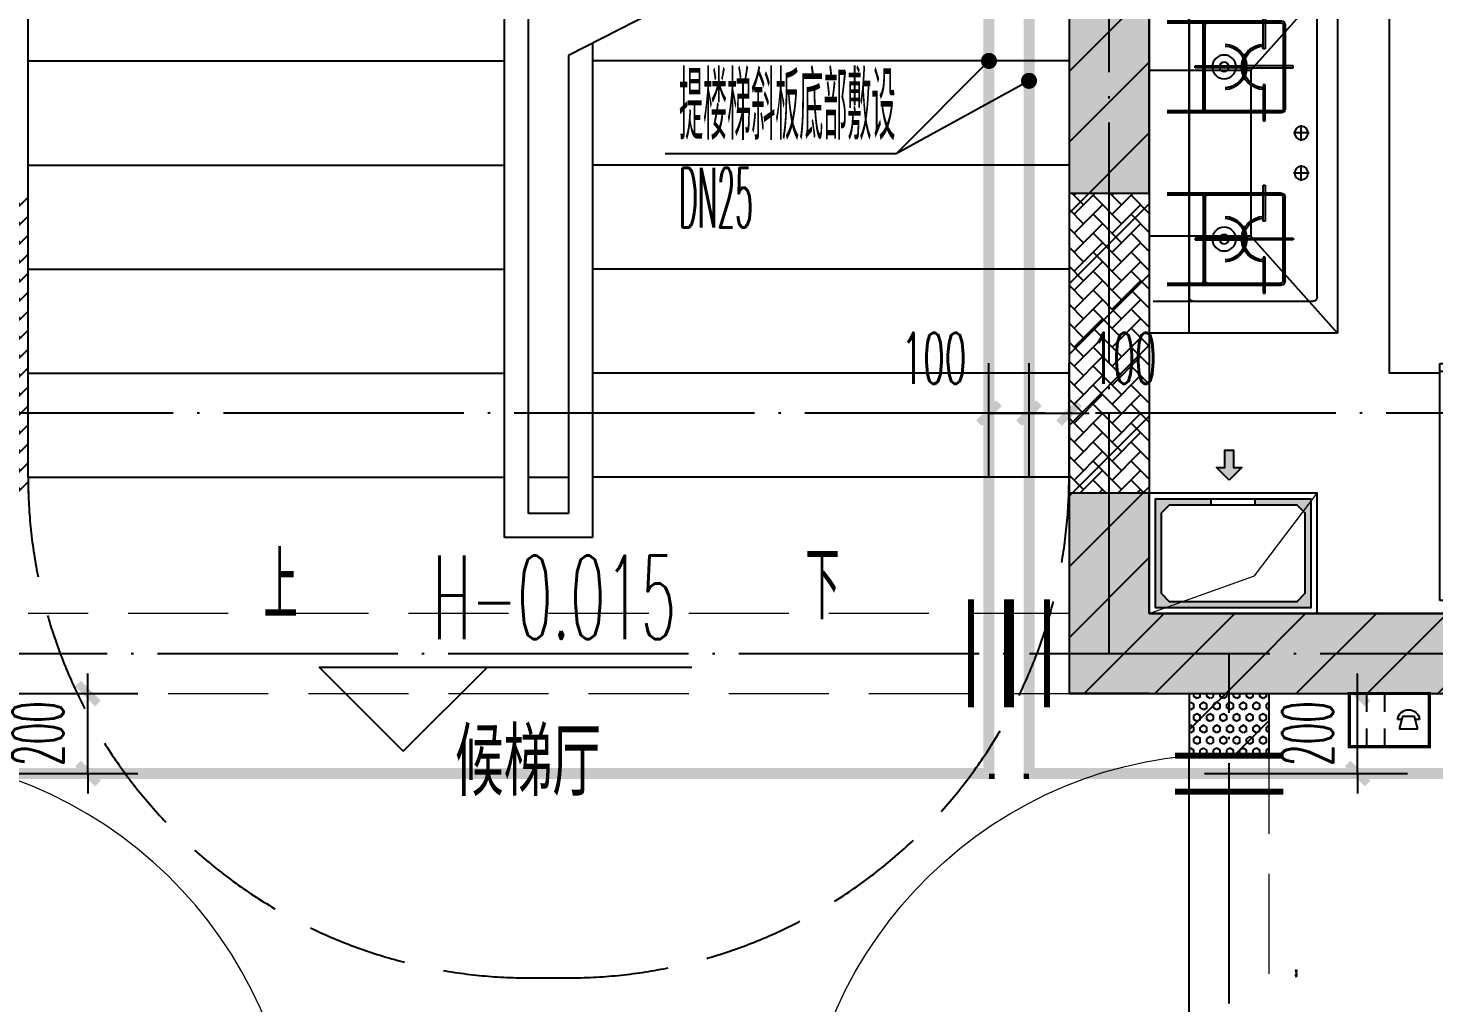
# Model space of a CAD drawing. Extents: x 27938 to 1507990, y 110129 to 923079.
# Drawn here: x 1212464 to 1215975, y 588451 to 590886 of the extents above; entities that cross this region are included whole.
import ezdxf
from ezdxf.enums import TextEntityAlignment as Align

# ---------------------------------------------------------------- set-up
doc = ezdxf.new("R2010")
doc.units = 0
doc.header["$LTSCALE"] = 1000
doc.header["$MEASUREMENT"] = 0
doc.linetypes.add('DASH', pattern=[0.35, 0.25, -0.1])
doc.linetypes.add('DOTE', pattern=[2.42, 2, -0.2, 0.02, -0.2])
for name, color, linetype in [('----建筑底图', 8, 'Continuous'), ('AH-FURNITURE', 1, 'Continuous'), ('COLUMN', 9, 'Continuous'), ('DIM_ELEV', 3, 'Continuous'), ('DIM_SYMB', 3, 'Continuous'), ('DIM_不分区给水', 3, 'Continuous'), ('DOTE', 1, 'Continuous'), ('EQUIP-安防', 3, 'Continuous'), ('LVTRY', 6, 'Continuous'), ('PIPE-不分区给水', 3, 'J'), ('PUB_HATCH', 8, 'Continuous'), ('PUB_TEXT', 4, 'Continuous'), ('STAIR', 2, 'Continuous'), ('VALVE_不分区给水', 7, 'Continuous'), ('WALL', 9, 'Continuous'), ('WINDOW', 4, 'Continuous'), ('WINDOW_TEXT', 7, 'Continuous'), ('保温', 6, 'Continuous'), ('建筑-排气道', 9, 'Continuous')]:
    doc.layers.add(name, color=color, linetype=linetype)
doc.layers.add('S-L主梁线', color=4, linetype='DASH', plot=False)
doc.layers.add('平面-空调预留孔', color=173, linetype='Continuous', lineweight=15)
doc.layers.add('立面-洞口示意', color=152, linetype='Continuous', lineweight=13)
doc.styles.add('_TCH_DIM', font='SIMPLEX.shx', dxfattribs={"width": 0.7, "bigfont": 'GBCBIG.shx'})
doc.styles.add('_TCH_DIM_T3', font='SIMPLEX.shx', dxfattribs={"width": 0.494118, "bigfont": 'GBCBIG.shx'})
doc.styles.add('_TCH_WINDOW', font='SIMPLEX.shx', dxfattribs={"width": 0.7, "height": 3.5, "bigfont": 'GBCBIG.shx'})
doc.styles.add('_TEL_DIM', font='SIMPLEX', dxfattribs={"width": 0.8, "height": 3.5, "bigfont": 'HZTXT'})
doc.styles.add('DIM_FONT', font='SIMPLEX.shx', dxfattribs={"width": 0.56})
doc.styles.get("Standard").update_dxf_attribs({"font": 'gbenor.shx', "bigfont": 'gbcbig.shx'})
doc.linetypes.add('J', pattern='A,3,-0.2,["J",Standard,S=0.25,R=0,X=-0.1,Y=-0.115],-0.2', length=3.4)
doc.dimstyles.new('_TWT_ARCH&&50', dxfattribs={"dimtxt": 127.5, "dimasz": 50, "dimexe": 125, "dimexo": 150, "dimgap": 61.25, "dimtad": 1, "dimdec": 0, "dimzin": 0, "dimdsep": 46, "dimtxsty": '_TCH_DIM_T3', "dimblk": 'ARCHTICK', "dimcen": 0.09, "dimclrt": 7, "dimazin": 2, "dimtfac": 1, "dimtdec": 0, "dimtix": 1, "dimtmove": 2, "dimatfit": 3, "dimfxl": 1, "dimtolj": 1, "dimtzin": 0, "dimarcsym": 0})
pattern_1 = [(45, (0, 0), (0, 47.4157523), [100.584, -33.528]), (135, (23.708, 23.708), (3e-15, 47.4157523), [100.584, -33.528])]
pattern_2 = [(45, (0, 89.76), (-88.3884, 88.3884), [])]

# ---------------------------------------------------------------- blocks, each defined once
blk = doc.blocks.new('rtyg7uyhg')
at = {"layer": 'LVTRY', "color": 0}
for p, q in [((194234.6, 45488.8), (193621, 45488.8)), ((193590.3, 45458.1), (193590.3, 45069.5)), ((193925.8, 45440.4), (193940.1, 45432.2)), ((194265.3, 45069.5), (194265.3, 45458.1)), ((193682.3, 45407), (193887.8, 45407)), ((193896.4, 45429.9), (193857.6, 45326.3)), ((193875.3, 45316), (193945.6, 45401.5)), ((194111.9, 45407), (194173.3, 45407)), ((193621, 45130.8), (193621, 45345.6)), ((194009.6, 45345.6), (194009.6, 45130.8)), ((194050.5, 45130.8), (194050.5, 45345.6)), ((194234.6, 45345.6), (194234.6, 45130.8)), ((193857.6, 45326.3), (193875.3, 45316)), ((193948.3, 45069.5), (193682.3, 45069.5)), ((194173.3, 45069.5), (194111.9, 45069.5)), ((193621, 45038.8), (194234.6, 45038.8))]:
    blk.add_line(p, q, dxfattribs=at)
for centre, radius in [((193866.4, 45437.7), 20.5), ((193989.2, 45437.7), 20.5), ((194071, 45437.7), 20.5), ((193815.3, 45238.2), 25.6), ((194137.5, 45238.2), 25.6)]:
    blk.add_circle(centre, radius, dxfattribs=at)
for centre, radius, start, end in [((193621, 45458.1), 30.7, 90, 180), ((194234.6, 45458.1), 30.7, 360, 90), ((193915.6, 45422.7), 20.5, 60, 159.4623), ((193682.3, 45345.6), 61.4, 90, 180), ((193929.8, 45414.5), 20.5, 320.5377, 60), ((193948.3, 45345.6), 61.4, 360, 90), ((194111.9, 45345.6), 61.4, 90, 180), ((194173.3, 45345.6), 61.4, 360, 90), ((193682.3, 45130.8), 61.4, 180, 270), ((193948.3, 45130.8), 61.4, 270, 360), ((194111.9, 45130.8), 61.4, 180, 270), ((194173.3, 45130.8), 61.4, 270, 360), ((193621, 45069.5), 30.7, 180, 270), ((194234.6, 45069.5), 30.7, 270, 360)]:
    blk.add_arc(centre, radius, start, end, dxfattribs=at)
at = {"layer": 'LVTRY', "color": 0, "style": 'DIM_FONT', "width": 0.8, "flags": 9}
for tag in ['YSIZE', 'XSIZE']:
    blk.add_attdef(tag, (193927.8, 45487.8), '', height=0.5, rotation=90, dxfattribs=at)
blk = doc.blocks.new('A$C60D053AF')
at = {"layer": 'AH-FURNITURE', "color": 0}
for p, q in [((232.5, -90), (128.3, -90)), ((192.5, -71), (327.6, -71)), ((192.5, -91), (327.6, -91)), ((341.7, -96.9), (370, -143.2)), ((355.9, -82.7), (384.2, -129)), ((232.5, -110), (128.3, -110)), ((245, -129.5), (245, -122.5)), ((265, -129.5), (265, -122.5)), ((255, -281), (255, -251)), ((393, -281), (393, -251)), ((255, -281), (393, -281))]:
    blk.add_line(p, q, dxfattribs=at)
for points in [[(170, -68, 1), (170, -94), (192.5, -94), (192.5, -68)], [(234, -251), (414, -251, 0.414214), (424, -241), (424, -111, 0.414214), (414, -101), (234, -101, 0.414214), (224, -111), (224, -241, 0.414214)], [(268, -122.5), (268, -107, 0.414214), (248, -87), (232.5, -87), (232.5, -113), (242, -113), (242, -122.5)], [(242, -152, 1), (268, -152), (268, -129.5), (242, -129.5)], [(383.8, -161.2, 1), (402.2, -142.8), (386.3, -126.9), (367.9, -145.3)]]:
    blk.add_lwpolyline(points, format="xyb", close=True, dxfattribs=at)
for centre, radius in [((100, -100), 30), ((255, -152), 15), ((393, -152), 15), ((255, -152), 10), ((393, -152), 10)]:
    blk.add_circle(centre, radius, dxfattribs=at)
for radius in [40, 20]:
    blk.add_arc((327.6, -111), radius, 45, 90, dxfattribs=at)
blk = doc.blocks.new('A-Kitchen-7')
at = {"layer": 'LVTRY', "color": 0}
for p, q in [((-518.7, 779.7), (-7.2, 834.3)), ((-7.2, 834.3), (-3.6, 810.6)), ((-3.6, 810.6), (-515, 756)), ((-29.1, 767), (-35.2, 806.4)), ((-515, 756), (-518.7, 779.7)), ((515, 756), (-515, 756)), ((-515, 756), (-515, 40)), ((-485.6, 760.5), (-484.9, 756)), ((-29.1, 767), (-112.1, 756)), ((515, 780), (0, 780)), ((0, 756), (0, 780)), ((515, 756), (515, 780)), ((515, 40), (515, 756)), ((-515, 40), (515, 40))]:
    blk.add_line(p, q, dxfattribs=at)
blk.add_lwpolyline([(-468.9, 40), (-468.9, 0), (468.9, 0), (468.9, 40)], close=True, dxfattribs=at)
blk = doc.blocks.new('*U41')
h = blk.add_hatch(color=0)
h.set_gradient(color1=(0, 0, 255), rotation=180, tint=1)
h.paths.add_polyline_path([(0, 0), (-6.35, -6.35), (-6.35, -2.159), (-15, -2.159), (-15, 2.159), (-6.35, 2.159), (-6.35, 6.35)])
at = {"color": 0, "linetype": 'Continuous'}
blk.add_lwpolyline([(0, 0), (-6.35, -6.35), (-6.35, -2.159), (-15, -2.159), (-15, 2.159), (-6.35, 2.159), (-6.35, 6.35)], close=True, dxfattribs=at)
blk = doc.blocks.new('sgrsefv')
at = {"layer": 'PUB_HATCH'}
blk.add_hatch(color=0, dxfattribs=at).paths.add_polyline_path([(1112933.3, 840916.3), (1112933.3, 840646.3), (1113073.3, 840646.3), (1113073.3, 840661.3), (1112968.3, 840661.3), (1112948.3, 840681.3), (1112948.3, 840881.3), (1112968.3, 840901.3), (1113288.3, 840901.3), (1113308.3, 840881.3), (1113308.3, 840681.3), (1113288.3, 840661.3), (1113183.3, 840661.3), (1113183.3, 840646.3), (1113323.3, 840646.3), (1113323.3, 840916.3)])
at = {"layer": 'LVTRY', "color": 0}
for p, q in [((1113073.3, 840661.3), (1113073.3, 840646.3)), ((1113183.3, 840661.3), (1113183.3, 840646.3))]:
    blk.add_line(p, q, dxfattribs=at)
for points in [[(1112918.3, 840931.3), (1113338.3, 840931.3), (1113338.3, 840631.3), (1112918.3, 840631.3)], [(1112933.3, 840916.3), (1113323.3, 840916.3), (1113323.3, 840646.3), (1112933.3, 840646.3)], [(1113288.3, 840661.3), (1112968.3, 840661.3), (1112948.3, 840681.3), (1112948.3, 840881.3), (1112968.3, 840901.3), (1113288.3, 840901.3), (1113308.3, 840881.3), (1113308.3, 840681.3), (1113288.3, 840661.3)]]:
    blk.add_lwpolyline(points, close=True, dxfattribs=at)
at = {"layer": '立面-洞口示意', "color": 0}
blk.add_lwpolyline([(1112918.3, 840931.3), (1113181.8, 840837.4), (1113338.3, 840631.3)], dxfattribs=at)
at = {"layer": '建筑-排气道', "color": 8, "xscale": -5, "yscale": 5, "zscale": 5, "rotation": 270}
blk.add_blockref('*U41', (1113118.4, 840599), dxfattribs=at)
blk = doc.blocks.new('FRSDFDGDGDRGDR')
at = {"layer": '平面-空调预留孔', "color": 0}
for p, q in [((699612.3, 775044), (699612.3, 775441.2)), ((699618.9, 775447.8), (699746.3, 775447.8)), ((699746.3, 775447.8), (699746.3, 775355.4)), ((699726.5, 775348.8), (699739.7, 775348.8)), ((699719.9, 775342.2), (699719.9, 775143)), ((699726.5, 775136.4), (699739.7, 775136.4)), ((699746.3, 775129.8), (699746.3, 775037.4)), ((699746.3, 775037.4), (699618.9, 775037.4))]:
    blk.add_line(p, q, dxfattribs=at)
blk.add_lwpolyline([(699766.1, 775166.7), (699792.5, 775153.5), (699792.5, 775057.2), (699766.1, 775044), (699766.1, 775017.6), (699618.9, 775017.6, -0.414214), (699592.5, 775044), (699592.5, 775441.2, -0.414214), (699618.9, 775467.6), (699766.1, 775467.6), (699766.1, 775441.2), (699792.5, 775428), (699792.5, 775331.6), (699766.1, 775318.4)], format="xyb", close=True, dxfattribs=at)
for centre, radius in [((699739.7, 775331.6), 10.6), ((699739.7, 775243.2), 15.8), ((699739.7, 775153.5), 10.6)]:
    blk.add_circle(centre, radius, dxfattribs=at)
for centre, start, end in [((699618.9, 775441.2), 90, 180), ((699726.5, 775342.2), 90, 180), ((699739.7, 775355.4), 270, 360), ((699726.5, 775143), 180, 270), ((699739.7, 775129.8), 0, 90), ((699618.9, 775044), 180, 270)]:
    blk.add_arc(centre, 6.6, start, end, dxfattribs=at)
blk = doc.blocks.new('GDGDRGDRGRD')
at = {"layer": 'LVTRY', "color": 0}
for p, q in [((430080.5, 371515.4), (429864.6, 371758.3)), ((430334.8, 371758.3), (429864.6, 371758.3)), ((429864.6, 371758.3), (429864.6, 370858.3)), ((430234.8, 370858.3), (430234.8, 371758.3)), ((429914.8, 370948.3), (429914.8, 371668.3)), ((429924.8, 371678.3), (430324.8, 371678.3)), ((430234.8, 371668.3), (430234.8, 370948.3)), ((429994.8, 371628.3), (429994.8, 371418.3)), ((429999.8, 371628.3), (429999.8, 371418.3)), ((430289.8, 371638.3), (430004.8, 371638.3)), ((430289.8, 371633.3), (430004.8, 371633.3)), ((430045.1, 371658.3), (430045.1, 371568.3)), ((430049.6, 371658.3), (430045.1, 371658.3)), ((430049.6, 371568.3), (430049.6, 371658.3)), ((430194.8, 371418.3), (430194.8, 371628.3)), ((430199.8, 371418.3), (430199.8, 371628.3)), ((430045.1, 371568.3), (430049.6, 371568.3)), ((429974.8, 371525.6), (430102.3, 371525.6)), ((429974.8, 371521.1), (429974.8, 371525.6)), ((430102.3, 371521.1), (429974.8, 371521.1)), ((430219.8, 371525.6), (430092.3, 371525.6)), ((430092.3, 371525.6), (430092.3, 371521.1)), ((430092.3, 371521.1), (430219.8, 371521.1)), ((430102.3, 371525.6), (430102.3, 371521.1)), ((430219.8, 371521.1), (430219.8, 371525.6)), ((430334.8, 371515.4), (430080.5, 371515.4)), ((430080.5, 371515.4), (430080.5, 371100.3)), ((430234.8, 371100.3), (430234.8, 371515.4)), ((430045.1, 371388.3), (430045.1, 371478.3)), ((430045.1, 371478.3), (430049.6, 371478.3)), ((430049.6, 371478.3), (430049.6, 371388.3)), ((430004.8, 371413.3), (430289.8, 371413.3)), ((430004.8, 371408.3), (430289.8, 371408.3)), ((430049.6, 371388.3), (430045.1, 371388.3)), ((429935.4, 371358.3), (429974.2, 371358.3)), ((429954.8, 371338.9), (429954.8, 371377.7)), ((429954.8, 371238.9), (429954.8, 371277.7)), ((429935.4, 371258.3), (429974.2, 371258.3)), ((430004.8, 371208.3), (430289.8, 371208.3)), ((430045.1, 371228.3), (430045.1, 371138.3)), ((430049.6, 371228.3), (430045.1, 371228.3)), ((430049.6, 371138.3), (430049.6, 371228.3)), ((429994.8, 370988.3), (429994.8, 371198.3)), ((429999.8, 370988.3), (429999.8, 371198.3)), ((430004.8, 371203.3), (430289.8, 371203.3)), ((430194.8, 371198.3), (430194.8, 370988.3)), ((430199.8, 371198.3), (430199.8, 370988.3)), ((430045.1, 371138.3), (430049.6, 371138.3)), ((429864.6, 370858.3), (430080.5, 371100.3)), ((430080.5, 371100.3), (430334.8, 371100.3)), ((430102.3, 371095.6), (429974.8, 371095.6)), ((429974.8, 371095.6), (429974.8, 371091.1)), ((429974.8, 371091.1), (430102.3, 371091.1)), ((430092.3, 371091.1), (430092.3, 371095.6)), ((430092.3, 371095.6), (430219.8, 371095.6)), ((430219.8, 371091.1), (430092.3, 371091.1)), ((430102.3, 371091.1), (430102.3, 371095.6)), ((430219.8, 371095.6), (430219.8, 371091.1)), ((430045.1, 370958.3), (430045.1, 371048.3)), ((430045.1, 371048.3), (430049.6, 371048.3)), ((430049.6, 371048.3), (430049.6, 370958.3)), ((430289.8, 370983.3), (430004.8, 370983.3)), ((430289.8, 370978.3), (430004.8, 370978.3)), ((430324.8, 370938.3), (429924.8, 370938.3)), ((430049.6, 370958.3), (430045.1, 370958.3)), ((429864.6, 370858.3), (430334.8, 370858.3))]:
    blk.add_line(p, q, dxfattribs=at)
blk.add_lwpolyline([(429608.8, 370758.3), (429734.8, 370758.3), (429734.8, 371758.3), (427634.8, 371758.3)], dxfattribs=at)
for centre, radius in [((430147.3, 371523.3), 29.7), ((430147.3, 371523.3), 11.7), ((429954.8, 371358.3), 17), ((429954.8, 371258.3), 17), ((430147.3, 371093.3), 29.7), ((430147.3, 371093.3), 11.7)]:
    blk.add_circle(centre, radius, dxfattribs=at)
for centre, radius, start, end in [((429924.8, 371668.3), 10, 90, 180), ((430224.8, 371668.3), 10, 0, 90), ((430004.8, 371628.3), 10, 90, 180), ((430004.8, 371628.3), 5, 90, 180), ((430189.8, 371628.3), 10, 0, 90), ((430189.8, 371628.3), 5, 0, 90), ((430047.3, 371523.3), 56.7, 2.2742, 87.7258), ((430047.3, 371523.3), 52.2, 2.4704, 87.5296), ((430147.3, 371523.3), 56.7, 92.2742, 177.7258), ((430147.3, 371523.3), 52.2, 92.4704, 177.5296), ((430047.3, 371523.3), 56.7, 272.2742, 357.7258), ((430047.3, 371523.3), 52.2, 272.4704, 357.5296), ((430147.3, 371523.3), 56.7, 182.2742, 267.7258), ((430147.3, 371523.3), 52.2, 182.4704, 267.5296), ((430004.8, 371418.3), 10, 180, 270), ((430004.8, 371418.3), 5, 180, 270), ((430189.8, 371418.3), 5, 270, 0), ((430189.8, 371418.3), 10, 270, 0), ((430004.8, 371198.3), 10, 90, 180), ((430189.8, 371198.3), 10, 0, 90), ((430004.8, 371198.3), 5, 90, 180), ((430189.8, 371198.3), 5, 0, 90), ((430047.3, 371093.3), 56.7, 2.2742, 87.7258), ((430047.3, 371093.3), 52.2, 2.4704, 87.5296), ((430147.3, 371093.3), 56.7, 92.2742, 177.7258), ((430147.3, 371093.3), 52.2, 92.4704, 177.5296), ((430047.3, 371093.3), 56.7, 272.2742, 357.7258), ((430047.3, 371093.3), 52.2, 272.4704, 357.5296), ((430147.3, 371093.3), 56.7, 182.2742, 267.7258), ((430147.3, 371093.3), 52.2, 182.4704, 267.5296), ((430004.8, 370988.3), 10, 180, 270), ((430004.8, 370988.3), 5, 180, 270), ((430189.8, 370988.3), 5, 270, 0), ((430189.8, 370988.3), 10, 270, 0), ((429924.8, 370948.3), 10, 180, 270), ((430224.8, 370948.3), 10, 270, 0)]:
    blk.add_arc(centre, radius, start, end, dxfattribs=at)
at = {"color": 8, "xscale": -1, "rotation": 270}
blk.add_blockref('FRSDFDGDGDRGDR', (-345582.7, -327434.2), dxfattribs=at)
at = {"color": 8, "xscale": -1}
blk.add_blockref('rtyg7uyhg', (622599.6, 326769.5), dxfattribs=at)
at = {"color": 8}
for name, p, rotation in [('A$C60D053AF', (430134.8, 372358.3), 270), ('sgrsefv', (1543253.1, 1211089.9), 180)]:
    blk.add_blockref(name, p, dxfattribs=dict(at, rotation=rotation))
at = {"layer": 'LVTRY', "color": 8, "extrusion": (0, 0, -1), "xscale": -0.7999999999883585, "yscale": 0.7999999999883585, "zscale": -0.7999999999883585}
blk.add_blockref('A-Kitchen-7', (-429196.8, 370158.6), dxfattribs=at)
blk = doc.blocks.new('GFDGFSDFGD')
at = {"layer": 'PUB_HATCH'}
for points in [[(434616.6, 374623.7), (435016.6, 374623.7), (435016.6, 374823.7), (434616.6, 374823.7), (434616.6, 375123.7), (434416.6, 375123.7), (434416.6, 373473.7), (434616.6, 373473.7)], [(436416.8, 372423.2), (436216.6, 372424), (434616.6, 372424), (434616.6, 372724), (434416.6, 372724), (434416.6, 372224), (436416.6, 372224)]]:
    blk.add_hatch(color=256, dxfattribs=at).paths.add_polyline_path(points)
at = {"layer": 'COLUMN', "color": 6}
for p, q in [((434416.6, 375123.7), (434416.6, 373473.7)), ((434616.6, 373473.7), (434616.6, 374623.7)), ((434416.6, 373473.7), (434616.6, 373473.7)), ((434616.6, 372724), (434416.6, 372724)), ((434416.6, 372724), (434416.6, 372224)), ((434616.6, 372424), (434616.6, 372724)), ((436216.6, 372424), (434616.6, 372424)), ((434416.6, 372224), (436416.6, 372224))]:
    blk.add_line(p, q, dxfattribs=at)
blk = doc.blocks.new('GDFGDGRD')
at = {"layer": '保温', "linetype": 'ByBlock', "ltscale": 10}
h = blk.add_hatch(dxfattribs=at)
h.set_pattern_fill('AR-HBONE', color=251, scale=55)
h.set_pattern_definition(pattern_1)
h.paths.add_polyline_path([(431616.6, 372723.9), (431816.6, 372723.9), (431816.7, 373473.7), (431616.7, 373473.7)])
h = blk.add_hatch(dxfattribs=at)
h.set_pattern_fill('AR-HBONE', color=251, scale=55)
h.set_pattern_definition(pattern_1)
h.paths.add_polyline_path([(434616.6, 372723.9), (434416.6, 372723.9), (434416.5, 373473.7), (434616.5, 373473.7)])
at = {"layer": '保温', "linetype": 'Continuous', "ltscale": 10}
h = blk.add_hatch(dxfattribs=at)
h.set_pattern_fill('HEX', color=251, scale=10, angle=90, style=0)
h.set_pattern_definition([(90, (0, 0), (-16.49778, 1e-15), [9.525, -19.05]), (210, (0, 0), (8.24889, -14.2874966), [9.525, -19.05]), (150, (6e-16, 9.525), (-8.24889, -14.2874966), [9.525, -19.05])])
h.paths.add_polyline_path([(434916.6, 372073.7), (434716.6, 372073.7), (434716.5, 372223.7), (434916.5, 372223.7)])
blk = doc.blocks.new('$equip$00002628')
at = {"linetype": 'Continuous'}
for p, q in [((-0.625, 0.415), (0.625, 0.415)), ((-0.625, -0.415), (-0.625, 0.415)), ((0.071, 0.129), (0.071, 0.415)), ((0.35, 0.129), (0.35, 0.415)), ((0.625, 0.415), (0.625, -0.415)), ((-0.472, 0.01), (-0.409, 0.01)), ((-0.446, -0.138), (-0.395, 0.058)), ((-0.395, 0.058), (-0.395, 0.058)), ((-0.395, 0.058), (-0.206, 0.058)), ((-0.206, 0.058), (-0.155, -0.138)), ((-0.191, 0.01), (-0.129, 0.01)), ((-0.155, -0.138), (-0.446, -0.138)), ((0.071, -0.415), (0.071, -0.129)), ((0.35, -0.415), (0.35, -0.129)), ((0.625, -0.415), (-0.625, -0.415))]:
    blk.add_line(p, q, dxfattribs=at)
at = {"const_width": 0.05}
blk.add_lwpolyline([(-0.625, 0.415), (0.625, 0.415), (0.625, -0.415), (-0.625, -0.415), (-0.625, 0.415), (0.625, 0.415)], dxfattribs=at)
at = {"linetype": 'Continuous'}
blk.add_arc((-0.3, -0.011), 0.173, 6.9897, 173.0103, dxfattribs=at)
for p in [(0, 0.415), (-0.625, 0), (0.625, 0), (0, -0.415)]:
    blk.add_point(p)
at = {"color": 7, "style": '_TEL_DIM', "flags": 1}
blk.add_attdef('A', text='', height=0.000025, dxfattribs=at).set_placement((0, 0), align=Align.MIDDLE_CENTER)
blk = doc.blocks.new('GHFHFHTFHCSDCS')
at = {"layer": 'EQUIP-安防', "xscale": -160, "yscale": 160, "zscale": 160}
blk.add_blockref('$equip$00002628', (435216.6, 372157.3), dxfattribs=at)
blk = doc.blocks.new('$DorLib2D$00000001')
for p, q in [((0.45, 0.975), (0.5, 0.975)), ((0.45, 0), (0.45, 0.975)), ((0.5, 0), (0.5, 0.975)), ((0.5, 0), (0.45, 0))]:
    blk.add_line(p, q)
at = {"lineweight": 13}
blk.add_arc((0.475, 0), 0.975, 91.4693, 180, dxfattribs=at)
blk = doc.blocks.new('A$C149A4CC3')
at = {"layer": 'PUB_HATCH'}
h = blk.add_hatch(dxfattribs=at)
h.set_pattern_fill('普通砖', color=256, scale=50, style=0)
h.set_pattern_definition(pattern_2)
h.paths.add_polyline_path([(-11066.7, -14810.1), (-11200, -14810.1), (-11200, -17209.8), (-11066.7, -17209.9), (-11000, -17109.9), (-11000, -14910.1)])
h = blk.add_hatch(dxfattribs=at)
h.set_pattern_fill('普通砖', color=256, scale=50, style=0)
h.set_pattern_definition(pattern_2)
h.paths.add_polyline_path([(-11066.7, -17209.9), (-11000, -17309.9), (-10900, -17310), (-10800, -17210.1), (-10799.9, -17110.1), (-11000, -17109.9)])
h = blk.add_hatch(dxfattribs=at)
h.set_pattern_fill('普通砖', color=256, scale=50, style=0)
h.set_pattern_definition(pattern_2)
h.paths.add_polyline_path([(-10800, -17210.1), (-10700, -17310.1), (-9200, -17310.1), (-9400, -17110.1), (-10800, -17110.1)])
h = blk.add_hatch(dxfattribs=at)
h.set_pattern_fill('普通砖', color=256, scale=50, style=0)
h.set_pattern_definition(pattern_2)
h.paths.add_polyline_path([(-11066.7, -17209.9), (-11200, -17209.8), (-11200, -17309.8), (-11000, -17309.8), (-11000, -17309.9)])
h = blk.add_hatch(dxfattribs=at)
h.set_pattern_fill('普通砖', color=256, scale=50, style=0)
h.set_pattern_definition(pattern_2)
h.paths.add_polyline_path([(-10900, -17310), (-10900, -17460.1), (-10700, -17460.1), (-10700, -17310.1), (-10800, -17210.1)])
at = {"layer": 'DIM_ELEV', "color": 8}
for p, q in [((-12862.9, -17454), (-13072.9, -17244)), ((-13072.9, -17244), (-12142, -17244)), ((-12862.9, -17454), (-12652.9, -17244))]:
    blk.add_line(p, q, dxfattribs=at)
at = {"layer": 'DIM_SYMB', "color": 8}
for points in [[(-13175, -16900.1, 0, 0, 0), (-13175, -13975.1, 0, 0, 0), (-11825, -13975.1, 0, 0, 0), (-11825, -15210.1, 0, 40, 0), (-11825, -15060.1, 0, 0, 0)], [(-11825, -16900.1, 0, 0, 0), (-11825, -15470.1, 0, 40, 0), (-11825, -15620.1, 0, 0, 0)]]:
    blk.add_lwpolyline(points, format="xyseb", dxfattribs=at)
at = {"layer": 'DOTE', "color": 169, "linetype": 'DOTE', "ltscale": 0.3}
for p, q in [((-11100, -17209.8), (-11100, -11458)), ((25039.9, -16610.1), (-25818.8, -16610.1)), ((-25818.8, -17209.8), (25039.9, -17209.8)), ((-10800, -18810.1), (-10800, -17210.1))]:
    blk.add_line(p, q, dxfattribs=at)
at = {"layer": 'STAIR', "color": 8}
for p, q in [((-12610, -16920.1), (-12610, -14540.1)), ((-12550, -16860.1), (-12550, -14600.1)), ((-13800, -16770.1), (-13800, -14690.1)), ((-12550, -16770.1), (-12550, -14690.1)), ((-11200, -15075.5), (-11200, -16770.1)), ((-11876.3, -15422.6), (-12450, -15717)), ((-12390, -15686.2), (-12390, -16920.1)), ((-13800, -15730.1), (-12610, -15730.1)), ((-12450, -15717), (-12450, -16770.1)), ((-12450, -15717), (-12450, -16860.1)), ((-11200, -15730.1), (-12390, -15730.1)), ((-13800, -15990.1), (-12610, -15990.1)), ((-11200, -15990.1), (-12390, -15990.1)), ((-13800, -16250.1), (-12610, -16250.1)), ((-11200, -16250.1), (-12390, -16250.1)), ((-13800, -16510.1), (-12610, -16510.1)), ((-11200, -16510.1), (-12390, -16510.1)), ((-13800, -16770.1), (-12610, -16770.1)), ((-12550, -16770.1), (-12450, -16770.1)), ((-11200, -16770.1), (-12390, -16770.1)), ((-12450, -16860.1), (-12550, -16860.1)), ((-12390, -16920.1), (-12610, -16920.1))]:
    blk.add_line(p, q, dxfattribs=at)
at = {"layer": 'STAIR', "color": 8, "linetype": 'DASH'}
blk.add_lwpolyline([(-13800, -16770.1, 0.414214), (-12550, -18020.1), (-12450, -18020.1, 0.414214), (-11200, -16770.1)], format="xyb", dxfattribs=at)
at = {"layer": 'WALL', "color": 8}
for p, q in [((-11200, -14810.1), (-11200, -17209.8)), ((-11000, -14910.1), (-11000, -17109.9)), ((-11000, -17109.9), (-10799.9, -17110.1)), ((-10800, -17110.1), (-9400, -17110.1)), ((-11200, -17209.8), (-11200, -17309.8)), ((-11000, -17309.8), (-11200, -17309.8)), ((-11000, -17309.9), (-11000, -17309.8)), ((-11000, -17309.9), (-10900, -17310)), ((-10900, -17310), (-10900, -17460.1)), ((-10700, -17460.1), (-10700, -17310.1)), ((-10700, -17310.1), (-9200, -17310.1)), ((-10900, -17460.1), (-10700, -17460.1))]:
    blk.add_line(p, q, dxfattribs=at)
at = {"layer": 'WINDOW', "color": 8}
blk.add_line((-10900, -18560.1), (-10900, -17460.1), dxfattribs=at)
at = {"color": 8}
for name in ['GFDGFSDFGD', 'GDFGDGRD', 'GHFHFHTFHCSDCS']:
    blk.add_blockref(name, (-445616.6, -389533.8), dxfattribs=at)
at = {"color": 8, "xscale": -1}
blk.add_blockref('GDGDRGDRGRD', (419334.8, -387268.4), dxfattribs=at)
at = {"layer": 'WINDOW', "color": 8}
ref = blk.add_blockref('$DorLib2D$00000001', (-14200, -18010.1), dxfattribs=dict(at, xscale=-1100, yscale=-1100, zscale=-1100, rotation=90.00000000947153))
ref.add_attrib('A', 'YFDM1122', (-14365.7, -18017.5), dxfattribs={"layer": 'WINDOW_TEXT', "color": 8, "ltscale": 0.5, "height": 4.25, "rotation": 90, "style": '_TCH_WINDOW', "width": 0.494118})
ref = blk.add_blockref('$DorLib2D$00000001', (-10800, -18010.1), dxfattribs=dict(at, xscale=-1100, yscale=1100, zscale=-1100, rotation=89.99999999052845))
ref.add_attrib('A', 'YFDM1122', (-10630.1, -18017.5), dxfattribs={"layer": 'WINDOW_TEXT', "color": 8, "ltscale": 0.5, "height": 4.25, "rotation": 90, "style": '_TCH_WINDOW', "width": 0.494118})
at = {"layer": 'DIM_ELEV', "color": 8, "style": '_TCH_DIM', "width": 0.494118}
blk.add_text('H-0.015', height=208.25, dxfattribs=at).set_placement((-12790.2, -17173.9))
at = {"layer": 'DIM_SYMB', "color": 7, "style": '_TCH_DIM', "width": 0.7}
for s, p in [('上', (-13211.5, -17125.1)), ('下', (-11858.2, -17125.1))]:
    blk.add_text(s, height=168.8, dxfattribs=at).set_placement(p)
at = {"layer": 'PUB_TEXT', "color": 8}
blk.add_text('候梯厅', height=168.79, dxfattribs=at).set_placement((-12733.7, -17565.7))
blk = doc.blocks.new('A$C63B2058D')
at = {"layer": 'S-L主梁线', "color": 0, "linetype": 'DASH', "lineweight": 18}
for p, q in [((-150, 4000.3), (-150, 4700)), ((2450, 4700), (2450, 4000.3)), ((2650, 4000.3), (2650, 4700)), ((2450, 3700.3), (-150, 3700.3)), ((-150, 3500.3), (2450, 3500.3)), ((2749.9, 3500.3), (2749.9, 2100)), ((2949.9, 2100), (2949.9, 3500.3))]:
    blk.add_line(p, q, dxfattribs=at)
blk = doc.blocks.new('$VALVE$00000533')
at = {"ltscale": 0.5, "const_width": 25}
for points in [[(-225, 75), (225, 75)], [(-225, -75), (225, -75)]]:
    blk.add_lwpolyline(points, dxfattribs=at)
blk = doc.blocks.new('_ArchTick')
at = {"color": 0, "linetype": 'ByBlock', "const_width": 0.4}
blk.add_lwpolyline([(-0.5, -0.5), (0.5, 0.5)], dxfattribs=at)
blk = doc.blocks.new('*D336')
at = {"layer": 'Defpoints', "color": 0}
for p in [(1215251.6, 589224), (1215784.3, 589224), (1215251.6, 589024.2)]:
    blk.add_point(p, dxfattribs=at)
at = {"layer": 'DIM_SYMB', "color": 0, "lineweight": -2}
for p, q in [((1215784.3, 589224), (1215784.3, 589274)), ((1215401.6, 589224), (1215909.3, 589224)), ((1215784.3, 589024.2), (1215784.3, 589224)), ((1215401.6, 589024.2), (1215909.3, 589024.2)), ((1215784.3, 589024.2), (1215784.3, 588974.2))]:
    blk.add_line(p, q, dxfattribs=at)
at = {"layer": 'DIM_SYMB', "color": 0, "lineweight": -2, "xscale": 50, "yscale": 50, "zscale": 50}
for p, rotation in [((1215784.3, 589224), 270), ((1215784.3, 589024.2), 90)]:
    blk.add_blockref('_ArchTick', p, dxfattribs=dict(at, rotation=rotation))
at = {"layer": 'DIM_SYMB', "color": 7, "insert": (1215659.3, 589124.1), "char_height": 127.5, "attachment_point": 5, "rotation": 90, "style": '_TCH_DIM_T3'}
blk.add_mtext('\\A1;200', dxfattribs=at)
blk = doc.blocks.new('*D410')
at = {"layer": 'Defpoints', "color": 0}
for p in [(1214963.6, 589924), (1214863.6, 589615.6), (1214963.6, 589615.6)]:
    blk.add_point(p, dxfattribs=at)
at = {"layer": 'DIM_不分区给水', "color": 0, "lineweight": -2}
for p, q in [((1214863.6, 589765.6), (1214863.6, 590049)), ((1214963.6, 589765.6), (1214963.6, 590049)), ((1214863.6, 589924), (1214813.6, 589924)), ((1214863.6, 589924), (1214963.6, 589924)), ((1214963.6, 589924), (1215013.6, 589924))]:
    blk.add_line(p, q, dxfattribs=at)
at = {"layer": 'DIM_不分区给水', "color": 0, "lineweight": -2, "xscale": 50, "yscale": 50, "zscale": 50}
blk.add_blockref('_ArchTick', (1214863.6, 589924), dxfattribs=at)
at = {"layer": 'DIM_不分区给水', "color": 0, "lineweight": -2, "xscale": 50, "yscale": 50, "zscale": 50, "rotation": 180}
blk.add_blockref('_ArchTick', (1214963.6, 589924), dxfattribs=at)
at = {"layer": 'DIM_不分区给水', "color": 7, "insert": (1214726.1, 590061.5), "char_height": 127.5, "attachment_point": 5, "style": '_TCH_DIM_T3'}
blk.add_mtext('\\A1;100', dxfattribs=at)
blk = doc.blocks.new('*D411')
at = {"layer": 'Defpoints', "color": 0}
for p in [(1215063.6, 589924), (1214963.6, 589615.6), (1215063.6, 589615.6)]:
    blk.add_point(p, dxfattribs=at)
at = {"layer": 'DIM_不分区给水', "color": 0, "lineweight": -2}
for p, q in [((1214963.6, 589765.6), (1214963.6, 590049)), ((1215063.6, 589765.6), (1215063.6, 590049)), ((1214963.6, 589924), (1214913.6, 589924)), ((1214963.6, 589924), (1215063.6, 589924)), ((1215063.6, 589924), (1215113.6, 589924))]:
    blk.add_line(p, q, dxfattribs=at)
at = {"layer": 'DIM_不分区给水', "color": 0, "lineweight": -2, "xscale": 50, "yscale": 50, "zscale": 50}
blk.add_blockref('_ArchTick', (1214963.6, 589924), dxfattribs=at)
at = {"layer": 'DIM_不分区给水', "color": 0, "lineweight": -2, "xscale": 50, "yscale": 50, "zscale": 50, "rotation": 180}
blk.add_blockref('_ArchTick', (1215063.6, 589924), dxfattribs=at)
at = {"layer": 'DIM_不分区给水', "color": 7, "insert": (1215201.1, 590061.5), "char_height": 127.5, "attachment_point": 5, "style": '_TCH_DIM_T3'}
blk.add_mtext('\\A1;100', dxfattribs=at)
blk = doc.blocks.new('*D412')
at = {"layer": 'Defpoints', "color": 0}
for p in [(1212275.6, 589224), (1212613, 589224), (1212275.6, 589024.2)]:
    blk.add_point(p, dxfattribs=at)
at = {"layer": 'DIM_SYMB', "color": 0, "lineweight": -2}
for p, q in [((1212613, 589224), (1212613, 589274)), ((1212425.6, 589224), (1212738, 589224)), ((1212613, 589024.2), (1212613, 589224)), ((1212425.6, 589024.2), (1212738, 589024.2)), ((1212613, 589024.2), (1212613, 588974.2))]:
    blk.add_line(p, q, dxfattribs=at)
at = {"layer": 'DIM_SYMB', "color": 0, "lineweight": -2, "xscale": 50, "yscale": 50, "zscale": 50}
for p, rotation in [((1212613, 589224), 270), ((1212613, 589024.2), 90)]:
    blk.add_blockref('_ArchTick', p, dxfattribs=dict(at, rotation=rotation))
at = {"layer": 'DIM_SYMB', "color": 7, "insert": (1212488, 589124.1), "char_height": 127.5, "attachment_point": 5, "rotation": 90, "style": '_TCH_DIM_T3'}
blk.add_mtext('\\A1;200', dxfattribs=at)

msp = doc.modelspace()

# ---------------------------------------------------------------- block references
at = {"layer": '----建筑底图'}
msp.add_blockref('A$C149A4CC3', (1226263.6, 606534.1), dxfattribs=at)

# ---------------------------------------------------------------- next in the draw order: hatches: boundary and pattern name
at = {"layer": 'PIPE-不分区给水'}
for points in [[(1214863.6, 589024.2), (1214863.6, 589010.5), (1214877.4, 589010.5)], [(1214863.6, 589024.2), (1214877.4, 589024.2), (1214877.4, 589010.5)], [(1214963.6, 589024.2), (1214949.9, 589024.2), (1214949.9, 589010.5)], [(1214963.6, 589024.2), (1214963.6, 589010.5), (1214949.9, 589010.5)]]:
    msp.add_hatch(color=256, dxfattribs=at).paths.add_polyline_path(points)

# ---------------------------------------------------------------- next in the draw order: linework, layer by layer
at = {"layer": 'DIM_不分区给水'}
for p, q in [((1214863.6, 590804), (1214631.4, 590571.8)), ((1214963.6, 590754.2), (1214631.4, 590571.8)), ((1214631.4, 590571.8), (1214054.5, 590571.8))]:
    msp.add_line(p, q, dxfattribs=at)
at = {"layer": 'DIM_不分区给水', "const_width": 20}
for points in [[(1214870.7, 590811, 1), (1214856.5, 590796.9, 1)], [(1214972.4, 590759, 1), (1214954.8, 590749.4, 1)]]:
    msp.add_lwpolyline(points, format="xyb", close=True, dxfattribs=at)
at = {"layer": 'PIPE-不分区给水', "ltscale": 0.25, "const_width": 27.5}
for points in [[(1214863.6, 589024.2), (1214863.6, 592294)], [(1214963.6, 589024.2), (1214963.6, 592194)], [(1210963.6, 589024.2), (1214863.6, 589024.2)], [(1214963.6, 589024.2), (1216563.6, 589024.2)]]:
    msp.add_lwpolyline(points, dxfattribs=at)

# ---------------------------------------------------------------- next in the draw order: block references
at = {"layer": 'S-L主梁线', "color": 225, "linetype": 'ByBlock', "lineweight": 18}
msp.add_blockref('A$C63B2058D', (1212613.6, 585724), dxfattribs=at)
at = {"layer": 'VALVE_不分区给水', "yscale": -0.6, "zscale": 0.6}
for p, xscale, rotation in [((1214863.6, 589324.2), -0.6, 270.0000000072394), ((1214963.6, 589324.2), -0.6, 270.0000000072394), ((1215463.6, 589024.2, 2000), 0.6, 359.9999999927761)]:
    msp.add_blockref('$VALVE$00000533', p, dxfattribs=dict(at, xscale=xscale, rotation=rotation))

# ---------------------------------------------------------------- next in the draw order: texts
at = {"layer": 'DIM_不分区给水', "color": 7, "style": '_TCH_DIM_T3'}
for s, height, width, p in [('提楼梯斜板底部敷设', 168.79, 0.494118, (1214089.5, 590606.8)), ('DN25', 148.75, 0.348789, (1214089.5, 590388.1))]:
    msp.add_text(s, height=height, dxfattribs=dict(at, width=width)).set_placement(p)

# ---------------------------------------------------------------- next in the draw order: dimensions: what is measured, and where the dimension line sits
at = {"layer": 'DIM_SYMB'}
for p1, p2, distance, picture, middle in [((1212275.6, 589024.2), (1212275.6, 589224), -337.5, '*D412', (1212488, 589124.1)), ((1215251.6, 589024.2), (1215251.6, 589224), -532.6, '*D336', (1215659.3, 589124.1))]:
    dim = msp.add_aligned_dim(p1=p1, p2=p2, distance=distance, dimstyle='_TWT_ARCH&&50', dxfattribs=at)
    dim.commit()
    dim.dimension.update_dxf_attribs({"geometry": picture, "text_midpoint": middle})
at = {"layer": 'DIM_不分区给水'}
for base, p1, p2, picture, middle in [((1214963.6, 589924), (1214863.6, 589615.6), (1214963.6, 589615.6), '*D410', (1214726.1, 590061.5)), ((1215063.6, 589924), (1214963.6, 589615.6), (1215063.6, 589615.6), '*D411', (1215201.1, 590061.5))]:
    dim = msp.add_linear_dim(base=base, p1=p1, p2=p2, angle=0, dimstyle='_TWT_ARCH&&50', dxfattribs=at)
    dim.commit()
    dim.dimension.update_dxf_attribs({"geometry": picture, "text_midpoint": middle, "dimtype": 129})

doc.saveas('drawing.dxf')
